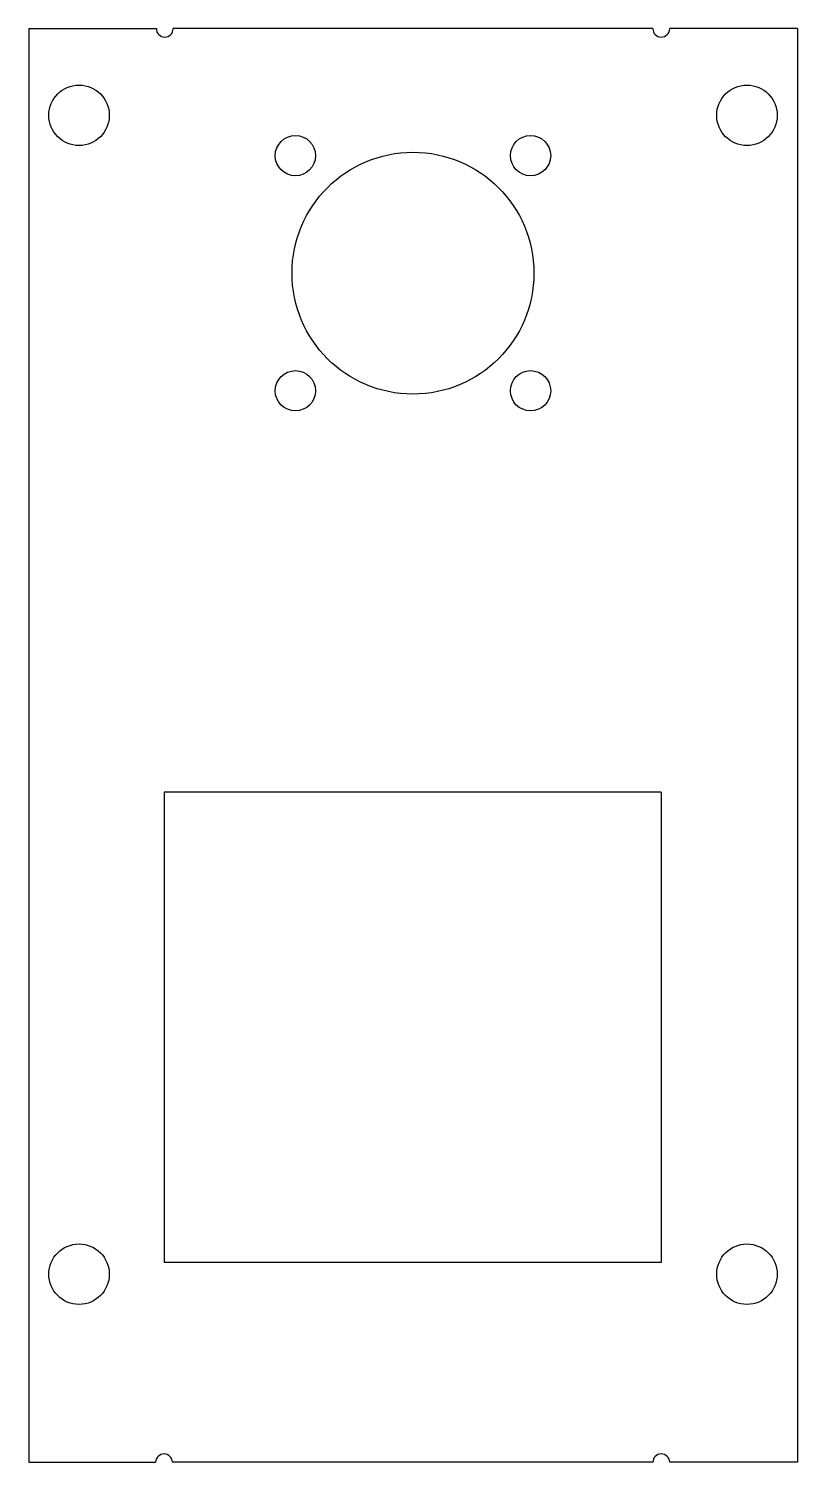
# Model space of a CAD drawing. Extents: x -2 to 227, y 2 to 429.
import ezdxf

# ---------------------------------------------------------------- set-up
doc = ezdxf.new("R2010")
doc.units = 0
doc.layers.get('0').update_dxf_attribs({"linetype": 'CONTINUOUS'})

msp = doc.modelspace()

# ---------------------------------------------------------------- linework, layer by layer
for p, q in [((-1.75, 429.18), (36.25, 429.18)), ((-1.75, 429.18), (-1.75, 2.39)), ((184.04, 429.18), (41.25, 429.18)), ((227.04, 429.18), (189.04, 429.18)), ((227.04, 429.18), (227.04, 2.39)), ((186.54, 201.87), (38.54, 201.87)), ((38.54, 201.87), (38.54, 61.87)), ((186.54, 201.87), (186.54, 61.87)), ((186.54, 61.87), (38.54, 61.87)), ((-1.75, 2.39), (36.04, 2.39)), ((184.04, 2.39), (41.04, 2.39)), ((227.04, 2.39), (189.04, 2.39))]:
    msp.add_line(p, q)
for centre, radius in [((13.25, 403.39), 9), ((212.04, 403.39), 9), ((77.64, 391.39), 6), ((147.64, 391.39), 6), ((112.64, 356.39), 36), ((77.64, 321.39), 6), ((147.64, 321.39), 6), ((13.25, 58.39), 9), ((212.04, 58.39), 9)]:
    msp.add_circle(centre, radius)
for centre, start, end in [((38.75, 429.18), 180, 0), ((186.54, 429.18), 180, 0), ((38.54, 2.39), 360, 180), ((186.54, 2.39), 360, 180)]:
    msp.add_arc(centre, 2.5, start, end)

doc.saveas('drawing.dxf')
